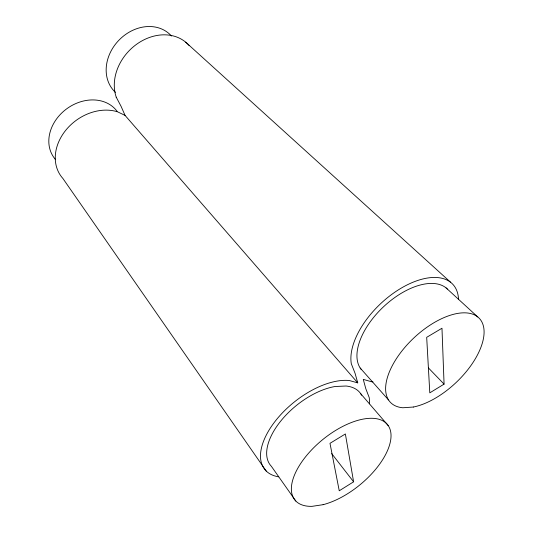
<?xml version="1.0" encoding="UTF-8"?>
<svg xmlns="http://www.w3.org/2000/svg" width="533" height="533" viewBox="0 0 533 533"><rect width="100%" height="100%" fill="white"/><g stroke="black" fill="none" stroke-linecap="round" stroke-linejoin="round"><path stroke-width="0.8" d="M353.606 481.812L339.248 490.786L329.987 443.329L345.371 433.962L353.606 481.812L331.686 453.603M444.076 384.12L429.798 392.854L426.686 337.322L441.977 328.241L444.076 384.12L428.472 367.983M458.533 299.619A66.119 35.418 -43.4 0 0 400.683 288.446A66.119 35.418 -43.4 0 0 351.307 363.739L355.058 373.287L357.743 382.867L349.262 380.509A64.62 33.839 -39.1 0 0 273.416 423.588A64.62 33.839 -39.1 0 0 278.739 476.835M357.743 382.867L125.068 115.408L117.46 111.77A44.965 35.977 -36.6 0 0 65.972 129.999A44.965 35.977 -36.6 0 0 62.874 178.442L266.233 471.059M185.704 42.18L450.685 282.323M446.094 287.9L477.775 316.975M360.201 368.036L388.51 399.923M360.814 393.84L388.297 425.707M295.822 501.047L271.397 466.342A57.617 30.168 -39.1 0 1 280.418 421.476A57.617 30.168 -39.1 0 1 335.03 386.505L346.09 386.012A57.617 30.168 -39.1 0 1 361.627 395.186M189.195 45.578A45.685 37.123 -46.2 0 0 136.968 44.012A45.685 37.123 -46.2 0 0 116.241 97.193L121.084 106.347L125.068 115.408M116.241 97.193L116.327 97.646M361.167 369.382A58.95 31.574 -43.4 0 1 383.84 306.475A58.95 31.574 -43.4 0 1 447.327 289.006M369.436 403.807A64.62 33.839 -39.1 0 0 369.222 397.585L365.818 388.75L363.273 379.396L371.508 381.735A66.119 35.418 -43.4 0 0 372.96 381.841M115.441 92.342A39.762 32.899 -46.5 0 1 119.412 39.709A39.762 32.899 -46.5 0 1 171.479 36.037M55.299 159.294A39.149 31.907 -36.3 0 1 65.666 109.598A39.149 31.907 -36.3 0 1 117.087 111.297M323.118 504.678L311.992 506.35A59.709 29.295 -39.2 0 1 317.055 444.509A59.709 29.295 -39.2 0 1 390.922 433.409A59.709 29.295 -39.2 0 1 323.118 504.678M413.322 407.039L402.855 407.758A61.142 30.707 -43.3 0 1 414.547 337.296A61.142 30.707 -43.3 0 1 484.084 332.552A61.142 30.707 -43.3 0 1 413.322 407.039"/></g></svg>
